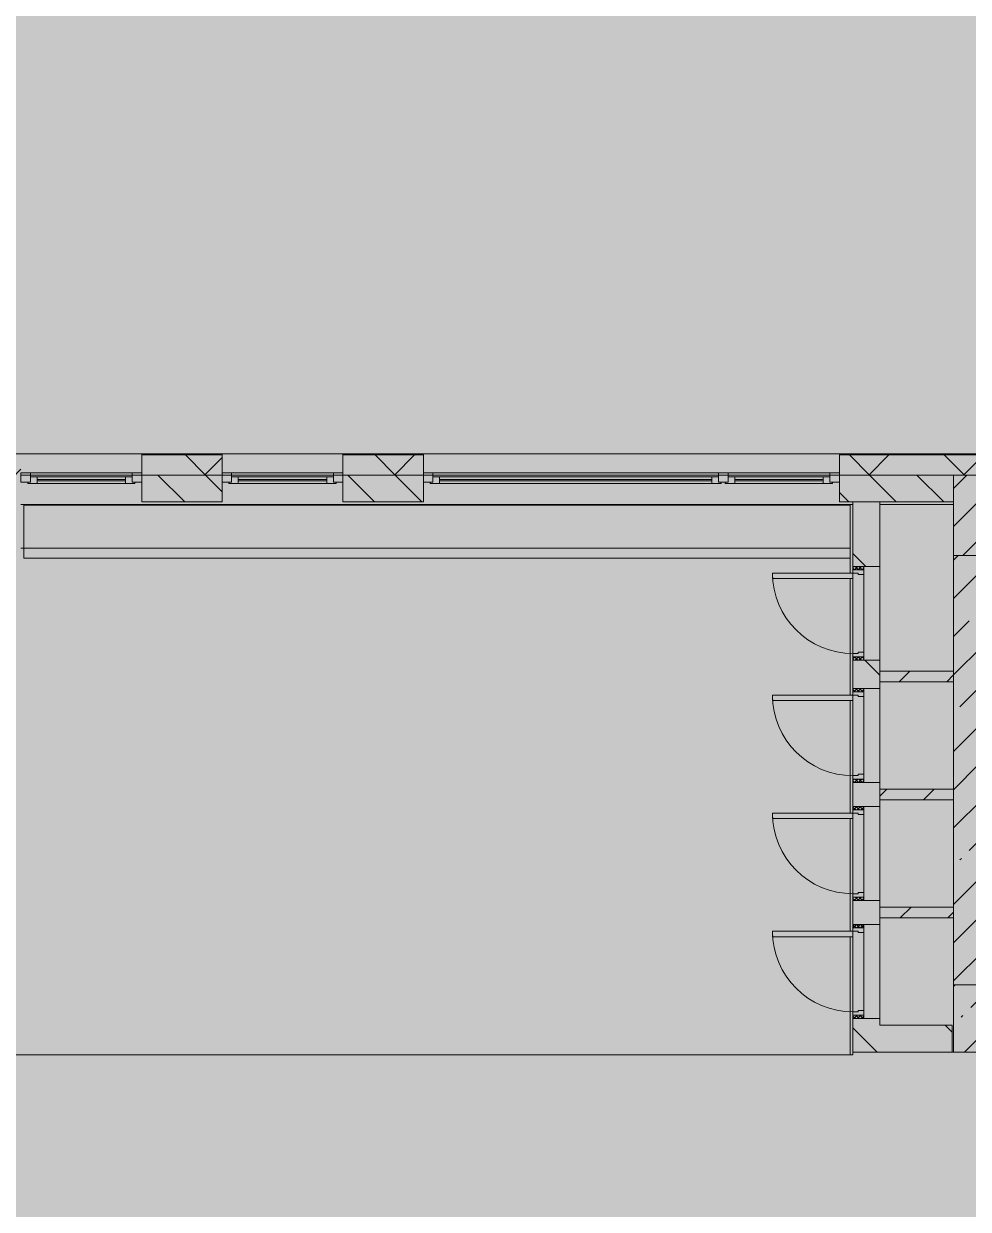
# Model space of a CAD drawing. Header units: millimetres. Extents: x -8624 to 194831, y -8553 to 29000.
# Drawn here: x 6781 to 13821, y 9728 to 18564 of the extents above; entities that cross this region are included whole.
import ezdxf

# ---------------------------------------------------------------- set-up
doc = ezdxf.new("R2010")
doc.units = ezdxf.units.MM
for name, color, linetype, lineweight in [('A-DETL', 7, 'Continuous', 5), ('A-WALL', 7, 'Continuous', 5), ('I-WALL', 7, 'Continuous', 5), ('S-COLS', 7, 'Continuous', 5)]:
    doc.layers.add(name, color=color, linetype=linetype, lineweight=lineweight)
doc.layers.add('A-DETL-GENF-1', color=7, linetype='Continuous', lineweight=9, true_color=0xc0c0c0, transparency=0.4)
for name, color, linetype, lineweight, true_color in [('A-DOOR-1', 7, 'Continuous', 5, 0xaaaaaa), ('A-DOOR-2', 7, 'Continuous', 5, 0xe2e2e2), ('A-DOOR-3', 7, 'Continuous', 5, 0xb7b7b7), ('A-DOOR-FRAM-1', 7, 'Continuous', 5, 0xe2e2e2), ('A-DOOR-FRAM-2', 7, 'Continuous', 5, 0xaaaaaa), ('A-DOOR-FRAM-3', 7, 'Continuous', 5, 0xb7b7b7), ('A-FLOR-1', 7, 'Continuous', 5, 0xb7b7b7), ('A-GLAZ-1', 7, 'Continuous', 5, 0x737373), ('A-WALL-1', 7, 'Continuous', 5, 0x737373), ('A-WALL-3', 7, 'Continuous', 9, 0x737373), ('A-WALL-4', 7, 'Continuous', 5, 0xa1a1a1), ('I-WALL-2', 7, 'Continuous', 5, 0x737373), ('S-COLS-1', 7, 'Continuous', 5, 0x737373)]:
    doc.layers.add(name, color=color, linetype=linetype, lineweight=lineweight, true_color=true_color)
pattern_1 = [(135, (0, 0), (-353.553, -353.553), [])]
pattern_2 = [(45, (0, 0), (-176.7767, 176.7767), [])]

# ---------------------------------------------------------------- blocks, each defined once
blk = doc.blocks.new('BSC_Колонна _Прямоугольная - 600х600-V16-3_1_1_птичка копия 1')
at = {"layer": 'S-COLS'}
h = blk.add_hatch(dxfattribs=at)
h.set_pattern_fill('FP_19', color=256, style=0, pattern_type=2)
h.set_pattern_definition([(45, (-14010, -14900), (-285.123, 285.123), []), (45, (-13724.88, -14900), (-285.123, 285.123), [504.031, -100.806, 16.764, -84.042])])
h.paths.add_polyline_path([(-62.6, -300), (300, -300), (300, 300), (-300, 300), (-300, -300)])
at = {"layer": 'S-COLS-1'}
for p, q in [((300, 300), (-300, 300)), ((-300, 300), (-300, -300)), ((300, -300), (300, 300)), ((-300, -300), (300, -300))]:
    blk.add_line(p, q, dxfattribs=at)
blk = doc.blocks.new('120_Окно_СКБ_2Ст - 120_Окно_СКБ_2Ст 3100х2500 _мал_створка слева_ 2-V64-3_1_1_птичка копия 1')
at = {"layer": 'A-GLAZ-1'}
for p, q in [((-1550, -127), (-1550, -57)), ((-1550, -57), (-1480, -57)), ((1550, -57), (-1550, -57)), ((-1480, -57), (-1480, -127)), ((650, -87), (-1480, -87)), ((-1480, -87), (-1480, -127)), ((-1430, -137), (-1430, -87)), ((600, -137), (600, -87)), ((650, -127), (650, -57)), ((650, -57), (720, -57)), ((650, -127), (650, -87)), ((720, -57), (720, -127)), ((1480, -87), (720, -87)), ((720, -87), (720, -127)), ((770, -137), (770, -87)), ((1430, -137), (1430, -87)), ((1480, -127), (1480, -57)), ((1480, -57), (1550, -57)), ((1480, -127), (1480, -87)), ((1550, -57), (1550, -127)), ((-1480, -127), (-1550, -127)), ((-1550, -127), (-1500, -127)), ((-1480, -127), (-1500, -127)), ((-1500, -127), (-1500, -137)), ((-1500, -137), (670, -137)), ((670, -137), (-1500, -137)), ((-1430, -107), (600, -107)), ((600, -117), (-1430, -117)), ((720, -127), (650, -127)), ((670, -127), (650, -127)), ((670, -127), (700, -127)), ((670, -137), (670, -127)), ((720, -127), (700, -127)), ((700, -127), (700, -137)), ((700, -137), (1500, -137)), ((1500, -137), (700, -137)), ((770, -107), (1430, -107)), ((1430, -117), (770, -117)), ((1550, -127), (1480, -127)), ((1500, -127), (1480, -127)), ((1500, -127), (1550, -127)), ((1500, -137), (1500, -127))]:
    blk.add_line(p, q, dxfattribs=at)
blk = doc.blocks.new('BSC_Колонна _Прямоугольная - 500х500-V91-3_1_1_птичка копия 1')
at = {"layer": 'S-COLS'}
h = blk.add_hatch(dxfattribs=at)
h.set_pattern_fill('FP_85', color=256, style=0, pattern_type=2)
h.set_pattern_definition([(45, (-13960, -11150), (-285.123, 285.123), []), (45, (-13674.88, -11150), (-285.123, 285.123), [504.031, -100.806, 16.764, -84.042])])
h.paths.add_polyline_path([(-250, -250), (250, -250), (250, 250), (-250, 250), (-250, 91.9)])
at = {"layer": 'S-COLS-1'}
for p, q in [((250, 250), (-250, 250)), ((-250, 250), (-250, -250)), ((250, -250), (250, 250)), ((-250, -250), (250, -250))]:
    blk.add_line(p, q, dxfattribs=at)
blk = doc.blocks.new('110_Дверь_СКБ_1Ст - д-18 700x2100h_Технический шкаф ЭОМ и СС-V97-3_1_1_птичка копия 1')
at = {"layer": 'A-DOOR-1'}
h = blk.add_hatch(dxfattribs=at)
h.set_pattern_fill('FP_69', color=256, style=0, pattern_type=2)
h.set_pattern_definition([(135, (1951.41, 164.685), (-14.14214, -14.14214), []), (225, (1951.41, 164.685), (14.14214, -14.14214), [])])
h.paths.add_polyline_path([(337.5, 20), (362.5, 20), (362.5, 100), (337.5, 100)])
at = {"layer": 'A-DOOR-2'}
h = blk.add_hatch(color=256, dxfattribs=at)
h.paths.add_polyline_path([(-312.5, 100), (-312.5, 20), (-277.5, 20), (-277.5, 60), (-287.5, 60), (-287.5, 100)])
h.paths.add_polyline_path([(302.5, 60), (302.5, 20), (337.5, 20), (337.5, 100), (312.5, 100), (312.5, 60)])
at = {"layer": 'A-DOOR-FRAM-1'}
blk.add_hatch(color=256, dxfattribs=at).paths.add_polyline_path([(272.5, 700), (272.5, 100), (312.5, 100), (312.5, 700)])
at = {"layer": 'A-DOOR-FRAM-2'}
h = blk.add_hatch(dxfattribs=at)
h.set_pattern_fill('FP_70', color=256, style=0, pattern_type=2)
h.set_pattern_definition([(45, (-171.384, 164.685), (-14.1421, 14.1421), []), (135, (-171.384, 164.685), (-14.1421, -14.1421), [])])
h.paths.add_polyline_path([(-337.5, 20), (-312.5, 20), (-312.5, 100), (-337.5, 100)])
at = {"layer": 'A-DOOR-3'}
for p, q in [((312.5, 700), (272.5, 700)), ((272.5, 700), (272.5, 100)), ((312.5, 100), (312.5, 700)), ((272.5, 100), (312.5, 100))]:
    blk.add_line(p, q, dxfattribs=at)
blk.add_arc((312.5, 100), 600, 90, 180, dxfattribs=at)
at = {"layer": 'A-DOOR-FRAM-3'}
for p, q in [((-312.5, 100), (-337.5, 100)), ((-337.5, 100), (-337.5, 20)), ((-287.5, 100), (-312.5, 100)), ((-312.5, 100), (-312.5, 20)), ((-312.5, 20), (-312.5, 100)), ((-287.5, 60), (-287.5, 100)), ((-287.5, 100), (272.5, 100)), ((312.5, 100), (312.5, 60)), ((337.5, 100), (312.5, 100)), ((337.5, 20), (337.5, 100)), ((362.5, 100), (337.5, 100)), ((337.5, 100), (337.5, 20)), ((362.5, 20), (362.5, 100)), ((-337.5, 20), (-312.5, 20)), ((-312.5, 20), (-277.5, 20)), ((-277.5, 60), (-287.5, 60)), ((-277.5, 20), (-277.5, 60)), ((302.5, 20), (-277.5, 20)), ((312.5, 60), (302.5, 60)), ((302.5, 60), (302.5, 20)), ((302.5, 20), (337.5, 20)), ((337.5, 20), (362.5, 20))]:
    blk.add_line(p, q, dxfattribs=at)
blk = doc.blocks.new('120_Окно_СКБ_1Ст - 120_Окно_СКБ_1Ст 900х2500_h_-20664874-3_1_1_птичка копия 1')
at = {"layer": 'A-GLAZ-1'}
for p, q in [((-450, -127), (-450, -57)), ((-450, -57), (-380, -57)), ((450, -57), (-450, -57)), ((-380, -57), (-380, -127)), ((380, -87), (-380, -87)), ((-380, -87), (-380, -127)), ((-330, -137), (-330, -87)), ((330, -137), (330, -87)), ((380, -127), (380, -57)), ((380, -57), (450, -57)), ((380, -127), (380, -87)), ((450, -57), (450, -127)), ((-380, -127), (-450, -127)), ((-450, -127), (-400, -127)), ((-380, -127), (-400, -127)), ((-400, -127), (-400, -137)), ((-400, -137), (400, -137)), ((400, -137), (-400, -137)), ((-330, -107), (330, -107)), ((330, -117), (-330, -117)), ((450, -127), (380, -127)), ((400, -127), (380, -127)), ((400, -127), (450, -127)), ((400, -137), (400, -127))]:
    blk.add_line(p, q, dxfattribs=at)
blk = doc.blocks.new('120_Окно_СКБ_1Ст - 120_Окно_СКБ_1Ст_900х2500_h_-20705657-3_1_1_птичка копия 1')
at = {"layer": 'A-GLAZ-1'}
for p, q in [((-450, -127), (-450, -57)), ((-450, -57), (-380, -57)), ((450, -57), (-450, -57)), ((-380, -57), (-380, -127)), ((380, -87), (-380, -87)), ((-380, -87), (-380, -127)), ((-330, -137), (-330, -87)), ((330, -137), (330, -87)), ((380, -127), (380, -57)), ((380, -57), (450, -57)), ((380, -127), (380, -87)), ((450, -57), (450, -127)), ((-380, -127), (-450, -127)), ((-450, -127), (-400, -127)), ((-380, -127), (-400, -127)), ((-400, -127), (-400, -137)), ((-400, -137), (400, -137)), ((400, -137), (-400, -137)), ((-330, -107), (330, -107)), ((330, -117), (-330, -117)), ((450, -127), (380, -127)), ((400, -127), (380, -127)), ((400, -127), (450, -127)), ((400, -137), (400, -127))]:
    blk.add_line(p, q, dxfattribs=at)
blk = doc.blocks.new('Зашивка приборов отопления34 - Зашивка приборов отопления-33324488-3_1_1_птичка копия 1')
at = {"layer": 'A-WALL-1'}
for p, q in [((34187.8, 26888.4), (34187.8, 26567.4)), ((40348, 26888.4), (34187.8, 26888.4)), ((40348, 26567.4), (40348, 26888.4)), ((34187.8, 26567.4), (40348, 26567.4)), ((40348, 26567.4), (34187.8, 26567.4)), ((34187.8, 26567.4), (34187.8, 26492.4)), ((40348, 26492.4), (40348, 26567.4)), ((34187.8, 26492.4), (40348, 26492.4))]:
    blk.add_line(p, q, dxfattribs=at)

msp = doc.modelspace()

# ---------------------------------------------------------------- hatches: boundary and pattern name
at = {"layer": 'A-DETL-GENF-1'}
for points in [[(-309.4, 14774.9), (-268, 14774.9), (-268, 15358), (38760, 15358), (38760, 23888.3), (33928.1, 23888.3), (33928.1, 27398.1), (-2409.1, 27398.1), (-2409.1, 14774.9), (-1200.5, 14774.9)], [(38005.7, -258), (38310, -258), (38310, 15358), (-268, 15358), (-268, -258), (37114.6, -258)]]:
    msp.add_hatch(color=256, dxfattribs=at).paths.add_polyline_path(points)
at = {"layer": 'A-WALL'}
h = msp.add_hatch(dxfattribs=at)
h.set_pattern_fill('FP_27', color=256, style=0, pattern_type=2)
h.set_pattern_definition([(45, (0, 0), (-353.5534, 353.5534), []), (135, (0, 0), (-353.5534, -353.5534), [])])
h.paths.add_polyline_path([(29244, 15200), (32110, 15200), (32110, 15350), (30017, 15349), (30017, 15288), (30010, 15285), (29237, 15288), (29237, 15350), (25610.3, 15349), (25610.3, 15288), (25603.3, 15285), (24430.3, 15288), (24430.3, 15350), (19790, 15349), (19790, 15288), (19783, 15285), (19010, 15288), (19010, 15350), (14783, 15349), (14783, 15288), (14776, 15285), (14603, 15288), (14602.8, 15350), (12860, 15350), (12860, 15200), (29237, 15200)])
h.paths.add_polyline_path([(38310, 15200), (38310, 15350), (37810, 15350), (37810, 15200), (38005.7, 15200)])
h.paths.add_polyline_path([(33104.9, 15200), (33240, 15200), (33235, 15350), (33010, 15350), (33010, 15200)])
h.paths.add_polyline_path([(34660, 15200), (35410, 15200), (35410, 15350), (34660, 15350)])
h.paths.add_polyline_path([(4145.8, 15200), (6760, 15200), (6760, 15350), (40, 15350), (40, 15293), (-110, 15293), (-110, 15200), (2363.7, 15200)])
h.paths.add_polyline_path([(8260, 15200), (8260, 15350), (7660, 15350), (7660, 15200), (7710, 15200)])
h.paths.add_polyline_path([(9760, 15200), (9760, 15350), (9160, 15350), (9160, 15200), (9492.1, 15200)])
h.paths.add_polyline_path([(33610, 15200), (33760, 15200), (33760, 15350), (33610, 15350)])
h = msp.add_hatch(dxfattribs=at)
h.set_pattern_fill('FP_25', color=256, style=0, pattern_type=2)
h.set_pattern_definition([(135, (0, 0), (-176.7767, -176.7767), [])])
h.paths.add_polyline_path([(13056.3, 15000), (13710, 15000), (13710, 15200), (12860, 15200), (12860, 15000), (12961.3, 15000)])
h.paths.add_polyline_path([(5560, 15000), (6160, 15000), (6160, 15200), (4660, 15200), (4660, 15000)])
h.paths.add_polyline_path([(7660, 15000), (8260, 15000), (8260, 15200), (7660, 15200)])
h.paths.add_polyline_path([(9760, 15000), (9760, 15200), (9160, 15200), (9160, 15000), (9492.1, 15000)])
at = {"layer": 'I-WALL'}
h = msp.add_hatch(dxfattribs=at)
h.set_pattern_fill('FP_26', color=256, style=0, pattern_type=2)
h.set_pattern_definition(pattern_1)
h.paths.add_polyline_path([(13056.3, 11100), (13161.3, 11100), (13161.3, 11150), (12961.3, 11150), (12961.3, 11100), (13041.3, 11100)])
h.paths.add_polyline_path([(13161.3, 11850), (13161.3, 12030), (12961.3, 12030), (12961.3, 11850), (13056.3, 11850)])
h.paths.add_polyline_path([(13056.3, 12730), (13161.3, 12730), (13161.3, 12910), (12961.3, 12910), (12961.3, 12730), (13041.3, 12730)])
h.paths.add_polyline_path([(13056.3, 13610), (13161.3, 13610), (13161.3, 13819.9), (12961.3, 13819.9), (12961.3, 13610), (13041.3, 13610)])
h.paths.add_polyline_path([(13041.3, 14519.9), (13161.3, 14519.9), (13161.3, 15000), (12961.3, 15000), (12961.3, 14519.9)])
h = msp.add_hatch(dxfattribs=at)
h.set_pattern_fill('FP_23', color=256, style=0, pattern_type=2)
h.set_pattern_definition([(45, (0, 0), (-285.123, 285.123), []), (45, (285.12, 0), (-285.123, 285.123), [504.031, -100.806, 16.764, -84.042])])
h.paths.add_polyline_path([(13931, 11400), (13931, 14600), (13711, 14600), (13711, 11400)])
h = msp.add_hatch(dxfattribs=at)
h.set_pattern_fill('FP_28', color=256, style=0, pattern_type=2)
h.set_pattern_definition(pattern_2)
h.paths.add_polyline_path([(13711, 13660), (13711, 13740), (13161.3, 13740), (13161.3, 13660)])
h = msp.add_hatch(dxfattribs=at)
h.set_pattern_fill('FP_28', color=256, style=0, pattern_type=2)
h.set_pattern_definition(pattern_2)
h.paths.add_polyline_path([(13711, 12780), (13711, 12860), (13161.3, 12860), (13161.3, 12780)])
h = msp.add_hatch(dxfattribs=at)
h.set_pattern_fill('FP_28', color=256, style=0, pattern_type=2)
h.set_pattern_definition(pattern_2)
h.paths.add_polyline_path([(13711, 11900), (13711, 11980), (13161.3, 11980), (13161.3, 11900)])
h = msp.add_hatch(dxfattribs=at)
h.set_pattern_fill('FP_26', color=256, style=0, pattern_type=2)
h.set_pattern_definition(pattern_1)
h.paths.add_polyline_path([(13056.3, 10900), (13701, 10900), (13701, 11100), (12961.3, 11100), (12961.3, 10900)])

# ---------------------------------------------------------------- linework, layer by layer
at = {"layer": 'A-DETL'}
msp.add_line((-268, 15358), (38310, 15358), dxfattribs=at)
at = {"layer": 'A-FLOR-1'}
for p, q in [((12941.2, 14980), (6760, 14980)), ((12941.2, 14655), (12941.2, 14980)), ((6760, 14655), (12941.2, 14655)), ((12941.3, 14469.9), (12941.3, 14580)), ((12941.3, 13560), (12941.3, 14429.9)), ((12941.3, 12680), (12941.3, 13520)), ((12941.3, 11800), (12941.3, 12640)), ((12941.3, 10880), (12941.3, 11760)), ((12961.3, 10880), (336, 10880)), ((12961.3, 10900), (12961.3, 10880)), ((13710, 10900), (13701, 10900))]:
    msp.add_line(p, q, dxfattribs=at)
at = {"layer": 'A-WALL-1'}
for p, q in [((7660, 15358), (7660, 15000)), ((8260, 15000), (8260, 15358)), ((9160, 15358), (9160, 15000)), ((9760, 15000), (9760, 15358)), ((12860, 15358), (12860, 15000)), ((9160, 15200), (8260, 15200)), ((12860, 15200), (9760, 15200)), ((7660, 15000), (8260, 15000)), ((9160, 15000), (9760, 15000)), ((12860, 15000), (12961.3, 15000)), ((13161.3, 15000), (13710, 15000))]:
    msp.add_line(p, q, dxfattribs=at)
at = {"layer": 'A-WALL-3'}
for p, q in [((8260, 15353), (7660, 15353)), ((8260, 15350), (7660, 15350)), ((9760, 15353), (9160, 15353)), ((9760, 15350), (9160, 15350)), ((14602, 15353), (12860, 15353)), ((14602.9, 15350), (12860, 15350)), ((8260, 15200), (7660, 15200)), ((7660, 15200), (8260, 15200)), ((9760, 15200), (9160, 15200)), ((9160, 15200), (9760, 15200)), ((13710, 15200), (12860, 15200)), ((12860, 15200), (13710, 15200)), ((13161.3, 15000), (12961.3, 15000)), ((13161.3, 13740), (13161.3, 13660)), ((13711, 13660), (13711, 13740)), ((13161.3, 12860), (13161.3, 12780)), ((13711, 12780), (13711, 12860)), ((13161.3, 11980), (13161.3, 11900)), ((13711, 11900), (13711, 11980))]:
    msp.add_line(p, q, dxfattribs=at)
at = {"layer": 'A-WALL-4'}
msp.add_line((14533, 15358), (40, 15358), dxfattribs=at)
at = {"layer": 'I-WALL-2'}
for p, q in [((6760, 15200), (7660, 15200)), ((12961.3, 14980), (12941.2, 14980)), ((12961.3, 15000), (12961.3, 14519.9)), ((13161.3, 15000), (13161.3, 13740)), ((13710, 14980), (13161.3, 14980)), ((13711, 14600), (13711, 13740)), ((13041.3, 14519.9), (13161.3, 14519.9)), ((12961.3, 13819.9), (12961.3, 13610)), ((13161.3, 13819.9), (13041.3, 13819.9)), ((13711, 13740), (13161.3, 13740)), ((13041.3, 13610), (13161.3, 13610)), ((13161.3, 13660), (13161.3, 12860)), ((13161.3, 13660), (13711, 13660)), ((13711, 13660), (13711, 12860)), ((12961.3, 12910), (12961.3, 12730)), ((13161.3, 12910), (13041.3, 12910)), ((13711, 12860), (13161.3, 12860)), ((13041.3, 12730), (13161.3, 12730)), ((13161.3, 12780), (13161.3, 11980)), ((13161.3, 12780), (13711, 12780)), ((13711, 12780), (13711, 11980)), ((12961.3, 12030), (12961.3, 11850)), ((13161.3, 12030), (13041.3, 12030)), ((13711, 11980), (13161.3, 11980)), ((13041.3, 11850), (13161.3, 11850)), ((13161.3, 11900), (13161.3, 11100)), ((13161.3, 11900), (13711, 11900)), ((13711, 11900), (13711, 11400)), ((12961.3, 11150), (12961.3, 10900)), ((13161.3, 11150), (13041.3, 11150)), ((13701, 11100), (13161.3, 11100)), ((13701, 10900), (13701, 11100)), ((12961.3, 10900), (13701, 10900))]:
    msp.add_line(p, q, dxfattribs=at)

# ---------------------------------------------------------------- block references
at = {"layer": 'A-DOOR-3', "rotation": 89.99999999999991}
for p in [(13061.3, 14157.4), (13061.3, 13247.5), (13061.3, 12367.5), (13061.3, 11487.5)]:
    msp.add_blockref('110_Дверь_СКБ_1Ст - д-18 700x2100h_Технический шкаф ЭОМ и СС-V97-3_1_1_птичка копия 1', p, dxfattribs=at)
at = {"layer": 'A-GLAZ-1'}
for name, p in [('120_Окно_СКБ_1Ст - 120_Окно_СКБ_1Ст_900х2500_h_-20705657-3_1_1_птичка копия 1', (7210, 15275)), ('120_Окно_СКБ_1Ст - 120_Окно_СКБ_1Ст 900х2500_h_-20664874-3_1_1_птичка копия 1', (8710, 15275)), ('120_Окно_СКБ_2Ст - 120_Окно_СКБ_2Ст 3100х2500 _мал_створка слева_ 2-V64-3_1_1_птичка копия 1', (11310, 15275))]:
    msp.add_blockref(name, p, dxfattribs=at)
at = {"layer": 'A-WALL-1'}
msp.add_blockref('Зашивка приборов отопления34 - Зашивка приборов отопления-33324488-3_1_1_птичка копия 1', (-27406.8, -11912.4), dxfattribs=at)
at = {"layer": 'S-COLS-1'}
for name, p in [('BSC_Колонна _Прямоугольная - 600х600-V16-3_1_1_птичка копия 1', (14010, 14900)), ('BSC_Колонна _Прямоугольная - 500х500-V91-3_1_1_птичка копия 1', (13960, 11150))]:
    msp.add_blockref(name, p, dxfattribs=at)

doc.saveas('drawing.dxf')
